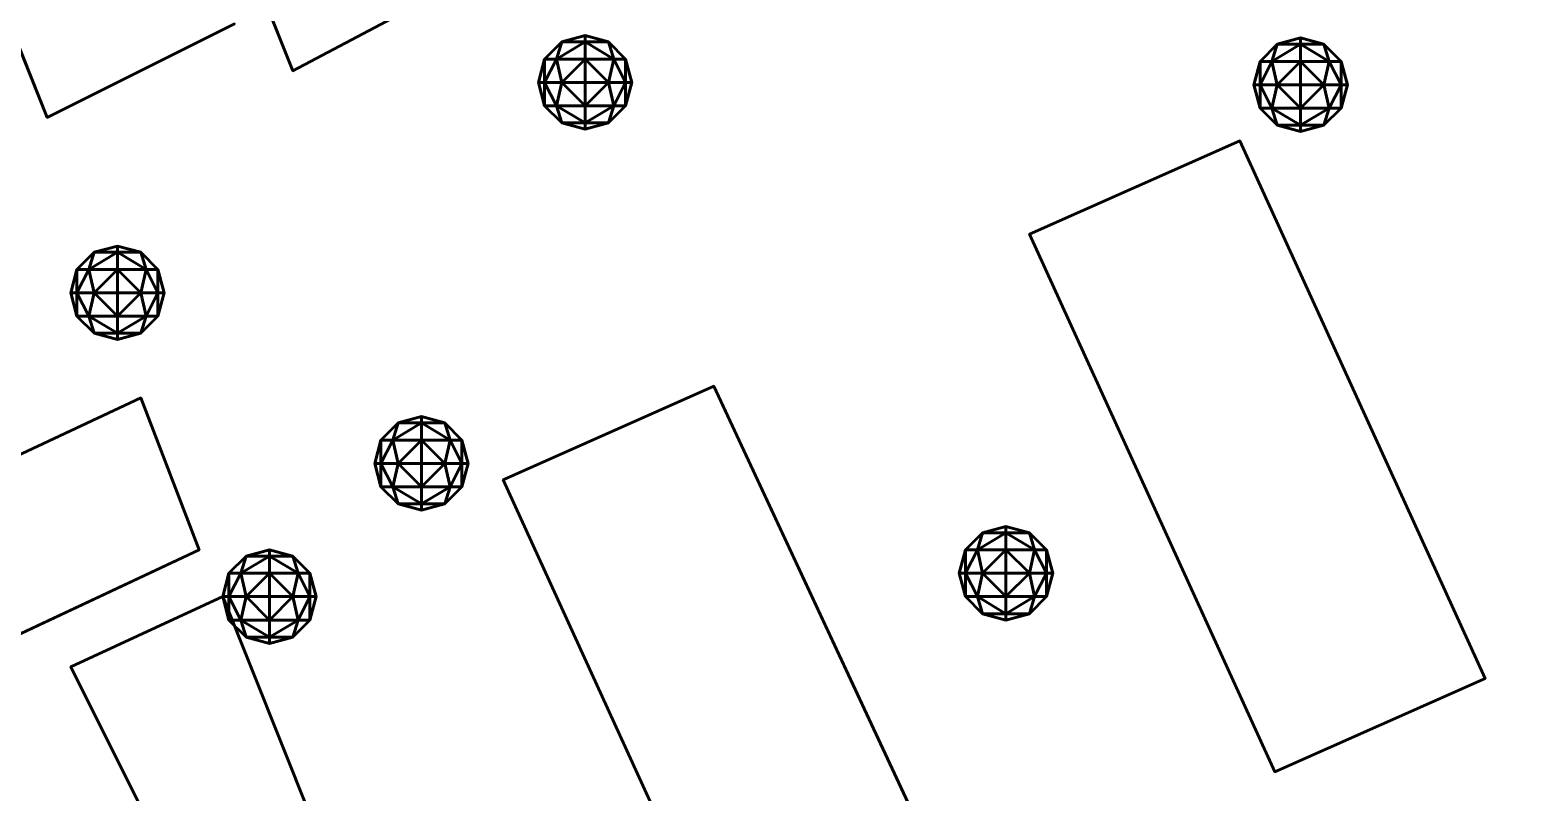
# Model space of a CAD drawing. Header units: metres. Extents: x -246 to 254, y -250 to 250.
# Drawn here: x 21.2 to 85, y -8.9 to 23.8 of the extents above; entities that cross this region are included whole.
import ezdxf

# ---------------------------------------------------------------- set-up
doc = ezdxf.new("R2010")
doc.units = ezdxf.units.M
doc.header["$LTSCALE"] = 5.08
doc.layers.add('一般', color=7, linetype='Continuous', lineweight=5)

# ---------------------------------------------------------------- blocks, each defined once
blk = doc.blocks.new('市街地地図 (3D)')
at = {"layer": '一般', "color": 31, "linetype": 'Continuous', "lineweight": 50}
for points in [[(-12.5, 75.5), (-12.5, 75.5, 4.5), (-4.5, 55.5, 4.5), (-4.5, 55.5)], [(4, 62.5), (4, 62.5, 5.7), (6, 57.5, 5.7), (6, 57.5)], [(6, 57.5), (6, 57.5, 5.7), (14.5, 62, 5.7), (14.5, 62)], [(-4.5, 55.5), (-4.5, 55.5, 4.5), (3.5, 59.5, 4.5), (3.5, 59.5)], [(-0.5, 43.5), (-0.5, 43.5, 5.4), (-16.5, 36, 5.4), (-16.5, 36)], [(2, 37), (2, 37, 5.4), (-0.5, 43.5, 5.4), (-0.5, 43.5)], [(-14, 29.5), (-14, 29.5, 5.4), (2, 37, 5.4), (2, 37)], [(3, 35), (3, 35, 5.1), (-3.5, 32, 5.1), (-3.5, 32)], [(8, 22.5), (8, 22.5, 5.1), (3, 35, 5.1), (3, 35)], [(-3.5, 32), (-3.5, 32, 5.1), (-0.5, 26, 5.1), (-0.5, 26)]]:
    blk.add_3dface(points, dxfattribs=at)
for points, invisible_edges in [([(-4, 68, 4.5), (-12.5, 75.5, 4.5), (-4.5, 55.5, 4.5), (-4, 68, 4.5)], 13), ([(-4, 68), (-12.5, 75.5), (-4.5, 55.5), (-4, 68)], 13), ([(-4.5, 55.5, 4.5), (3.5, 59.5, 4.5), (-4, 68, 4.5), (-4.5, 55.5, 4.5)], 14), ([(-4.5, 55.5), (3.5, 59.5), (-4, 68), (-4.5, 55.5)], 14), ([(8, 64.5, 5.7), (4, 62.5, 5.7), (6, 57.5, 5.7), (8, 64.5, 5.7)], 12), ([(8, 64.5), (4, 62.5), (6, 57.5), (8, 64.5)], 12), ([(8, 64.5, 5.7), (6, 57.5, 5.7), (14.5, 62, 5.7), (8, 64.5, 5.7)], 13), ([(8, 64.5), (6, 57.5), (14.5, 62), (8, 64.5)], 13), ([(-16.5, 36, 5.4), (-14, 29.5, 5.4), (2, 37, 5.4), (-0.5, 43.5, 5.4)], 8), ([(-16.5, 36), (-14, 29.5), (2, 37), (-0.5, 43.5)], 8), ([(3, 35, 5.1), (-0.5, 26, 5.1), (-3.5, 32, 5.1), (3, 35, 5.1)], 9), ([(3, 35), (-0.5, 26), (-3.5, 32), (3, 35)], 9), ([(3, 35, 5.1), (8, 22.5, 5.1), (-0.5, 26, 5.1), (3, 35, 5.1)], 14), ([(3, 35), (8, 22.5), (-0.5, 26), (3, 35)], 14)]:
    blk.add_3dface(points, dxfattribs=dict(at, invisible_edges=invisible_edges))
blk = doc.blocks.new('アーケイド (3D)')
at = {"layer": '一般', "color": 1}
blk.add_blockref('市街地地図 (3D)', (0, 0), dxfattribs=at)
blk = doc.blocks.new('NW4 (3D)')
at = {"layer": '一般', "color": 7, "linetype": 'Continuous', "lineweight": 50}
for points in [[(17.275, 58, -1.225), (16.768, 58), (17.5, 58.732)], [(16.768, 58), (17.275, 58, 1.225), (17.5, 58.732)], [(18.5, 58, -1.732), (17.275, 58, -1.225), (18.5, 58.732, -1)], [(18.5, 58.732, -1), (17.275, 58, -1.225), (17.5, 58.732)], [(17.5, 58.732), (17.275, 58, 1.225), (18.5, 58.732, 1)], [(17.275, 58, 1.225), (18.5, 58, 1.732), (18.5, 58.732, 1)], [(18.5, 58.732, -1), (17.5, 58.732), (18.5, 59)], [(17.5, 58.732), (18.5, 58.732, 1), (18.5, 59)], [(18.5, 58.732, 1), (19.5, 58.732), (18.5, 59)], [(19.5, 58.732), (18.5, 58.732, -1), (18.5, 59)], [(18.5, 58, 1.732), (19.725, 58, 1.225), (18.5, 58.732, 1)], [(18.5, 58.732, 1), (19.725, 58, 1.225), (19.5, 58.732)], [(19.5, 58.732), (19.725, 58, -1.225), (18.5, 58.732, -1)], [(19.725, 58, -1.225), (18.5, 58, -1.732), (18.5, 58.732, -1)], [(19.725, 58, 1.225), (20.232, 58), (19.5, 58.732)], [(20.232, 58), (19.725, 58, -1.225), (19.5, 58.732)], [(16.768, 57, -1), (16.5, 57), (16.768, 58)], [(16.5, 57), (16.768, 57, 1), (16.768, 58)], [(17.5, 57, -1.732), (16.768, 57, -1), (17.275, 58, -1.225)], [(17.275, 58, -1.225), (16.768, 57, -1), (16.768, 58)], [(16.768, 58), (16.768, 57, 1), (17.275, 58, 1.225)], [(16.768, 57, 1), (17.5, 57, 1.732), (17.275, 58, 1.225)], [(18.5, 58, -1.732), (17.5, 57, -1.732), (17.275, 58, -1.225)], [(17.275, 58, 1.225), (17.5, 57, 1.732), (18.5, 58, 1.732)], [(18.5, 57, -2), (17.5, 57, -1.732), (18.5, 58, -1.732)], [(17.5, 57, 1.732), (18.5, 57, 2), (18.5, 58, 1.732)], [(18.5, 57, 2), (19.5, 57, 1.732), (18.5, 58, 1.732)], [(18.5, 58, 1.732), (19.5, 57, 1.732), (19.725, 58, 1.225)], [(19.725, 58, -1.225), (19.5, 57, -1.732), (18.5, 58, -1.732)], [(19.5, 57, -1.732), (18.5, 57, -2), (18.5, 58, -1.732)], [(19.5, 57, 1.732), (20.232, 57, 1), (19.725, 58, 1.225)], [(20.232, 57, -1), (19.5, 57, -1.732), (19.725, 58, -1.225)], [(19.725, 58, 1.225), (20.232, 57, 1), (20.232, 58)], [(20.232, 58), (20.232, 57, -1), (19.725, 58, -1.225)], [(20.232, 57, 1), (20.5, 57), (20.232, 58)], [(20.5, 57), (20.232, 57, -1), (20.232, 58)], [(16.768, 57, -1), (16.768, 56), (16.5, 57)], [(16.5, 57), (16.768, 56), (16.768, 57, 1)], [(17.5, 57, -1.732), (17.275, 56, -1.225), (16.768, 57, -1)], [(17.275, 56, -1.225), (16.768, 56), (16.768, 57, -1)], [(16.768, 56), (17.275, 56, 1.225), (16.768, 57, 1)], [(16.768, 57, 1), (17.275, 56, 1.225), (17.5, 57, 1.732)], [(18.5, 56, -1.732), (17.275, 56, -1.225), (17.5, 57, -1.732)], [(17.275, 56, 1.225), (18.5, 56, 1.732), (17.5, 57, 1.732)], [(18.5, 57, -2), (18.5, 56, -1.732), (17.5, 57, -1.732)], [(17.5, 57, 1.732), (18.5, 56, 1.732), (18.5, 57, 2)], [(18.5, 57, 2), (18.5, 56, 1.732), (19.5, 57, 1.732)], [(18.5, 56, 1.732), (19.725, 56, 1.225), (19.5, 57, 1.732)], [(19.725, 56, -1.225), (18.5, 56, -1.732), (19.5, 57, -1.732)], [(19.5, 57, -1.732), (18.5, 56, -1.732), (18.5, 57, -2)], [(19.5, 57, 1.732), (19.725, 56, 1.225), (20.232, 57, 1)], [(20.232, 57, -1), (19.725, 56, -1.225), (19.5, 57, -1.732)], [(19.725, 56, 1.225), (20.232, 56), (20.232, 57, 1)], [(20.232, 56), (19.725, 56, -1.225), (20.232, 57, -1)], [(20.232, 57, 1), (20.232, 56), (20.5, 57)], [(20.5, 57), (20.232, 56), (20.232, 57, -1)], [(17.275, 56, -1.225), (17.5, 55.268), (16.768, 56)], [(16.768, 56), (17.5, 55.268), (17.275, 56, 1.225)], [(18.5, 56, -1.732), (18.5, 55.268, -1), (17.275, 56, -1.225)], [(18.5, 55.268, -1), (17.5, 55.268), (17.275, 56, -1.225)], [(17.5, 55.268), (18.5, 55.268, 1), (17.275, 56, 1.225)], [(17.275, 56, 1.225), (18.5, 55.268, 1), (18.5, 56, 1.732)], [(18.5, 56, 1.732), (18.5, 55.268, 1), (19.725, 56, 1.225)], [(18.5, 55.268, 1), (19.5, 55.268), (19.725, 56, 1.225)], [(19.5, 55.268), (18.5, 55.268, -1), (19.725, 56, -1.225)], [(19.725, 56, -1.225), (18.5, 55.268, -1), (18.5, 56, -1.732)], [(19.725, 56, 1.225), (19.5, 55.268), (20.232, 56)], [(20.232, 56), (19.5, 55.268), (19.725, 56, -1.225)], [(18.5, 55.268, -1), (18.5, 55), (17.5, 55.268)], [(17.5, 55.268), (18.5, 55), (18.5, 55.268, 1)], [(18.5, 55.268, 1), (18.5, 55), (19.5, 55.268)], [(19.5, 55.268), (18.5, 55), (18.5, 55.268, -1)], [(-2.725, 49, -1.225), (-3.232, 49), (-2.5, 49.732)], [(-3.232, 49), (-2.725, 49, 1.225), (-2.5, 49.732)], [(-1.5, 49, -1.732), (-2.725, 49, -1.225), (-1.5, 49.732, -1)], [(-1.5, 49.732, -1), (-2.725, 49, -1.225), (-2.5, 49.732)], [(-2.5, 49.732), (-2.725, 49, 1.225), (-1.5, 49.732, 1)], [(-2.725, 49, 1.225), (-1.5, 49, 1.732), (-1.5, 49.732, 1)], [(-1.5, 49.732, -1), (-2.5, 49.732), (-1.5, 50)], [(-2.5, 49.732), (-1.5, 49.732, 1), (-1.5, 50)], [(-1.5, 49.732, 1), (-0.5, 49.732), (-1.5, 50)], [(-0.5, 49.732), (-1.5, 49.732, -1), (-1.5, 50)], [(-1.5, 49, 1.732), (-0.275, 49, 1.225), (-1.5, 49.732, 1)], [(-1.5, 49.732, 1), (-0.275, 49, 1.225), (-0.5, 49.732)], [(-0.5, 49.732), (-0.275, 49, -1.225), (-1.5, 49.732, -1)], [(-0.275, 49, -1.225), (-1.5, 49, -1.732), (-1.5, 49.732, -1)], [(-0.275, 49, 1.225), (0.232, 49), (-0.5, 49.732)], [(0.232, 49), (-0.275, 49, -1.225), (-0.5, 49.732)], [(-3.232, 48, -1), (-3.5, 48), (-3.232, 49)], [(-3.5, 48), (-3.232, 48, 1), (-3.232, 49)], [(-2.5, 48, -1.732), (-3.232, 48, -1), (-2.725, 49, -1.225)], [(-2.725, 49, -1.225), (-3.232, 48, -1), (-3.232, 49)], [(-3.232, 49), (-3.232, 48, 1), (-2.725, 49, 1.225)], [(-3.232, 48, 1), (-2.5, 48, 1.732), (-2.725, 49, 1.225)], [(-1.5, 49, -1.732), (-2.5, 48, -1.732), (-2.725, 49, -1.225)], [(-2.725, 49, 1.225), (-2.5, 48, 1.732), (-1.5, 49, 1.732)], [(-1.5, 48, -2), (-2.5, 48, -1.732), (-1.5, 49, -1.732)], [(-2.5, 48, 1.732), (-1.5, 48, 2), (-1.5, 49, 1.732)], [(-1.5, 48, 2), (-0.5, 48, 1.732), (-1.5, 49, 1.732)], [(-1.5, 49, 1.732), (-0.5, 48, 1.732), (-0.275, 49, 1.225)], [(-0.275, 49, -1.225), (-0.5, 48, -1.732), (-1.5, 49, -1.732)], [(-0.5, 48, -1.732), (-1.5, 48, -2), (-1.5, 49, -1.732)], [(-0.5, 48, 1.732), (0.232, 48, 1), (-0.275, 49, 1.225)], [(0.232, 48, -1), (-0.5, 48, -1.732), (-0.275, 49, -1.225)], [(-0.275, 49, 1.225), (0.232, 48, 1), (0.232, 49)], [(0.232, 49), (0.232, 48, -1), (-0.275, 49, -1.225)], [(0.232, 48, 1), (0.5, 48), (0.232, 49)], [(0.5, 48), (0.232, 48, -1), (0.232, 49)], [(-3.232, 48, -1), (-3.232, 47), (-3.5, 48)], [(-3.5, 48), (-3.232, 47), (-3.232, 48, 1)], [(-2.5, 48, -1.732), (-2.725, 47, -1.225), (-3.232, 48, -1)], [(-2.725, 47, -1.225), (-3.232, 47), (-3.232, 48, -1)], [(-3.232, 47), (-2.725, 47, 1.225), (-3.232, 48, 1)], [(-3.232, 48, 1), (-2.725, 47, 1.225), (-2.5, 48, 1.732)], [(-1.5, 47, -1.732), (-2.725, 47, -1.225), (-2.5, 48, -1.732)], [(-2.725, 47, 1.225), (-1.5, 47, 1.732), (-2.5, 48, 1.732)], [(-1.5, 48, -2), (-1.5, 47, -1.732), (-2.5, 48, -1.732)], [(-2.5, 48, 1.732), (-1.5, 47, 1.732), (-1.5, 48, 2)], [(-1.5, 48, 2), (-1.5, 47, 1.732), (-0.5, 48, 1.732)], [(-1.5, 47, 1.732), (-0.275, 47, 1.225), (-0.5, 48, 1.732)], [(-0.275, 47, -1.225), (-1.5, 47, -1.732), (-0.5, 48, -1.732)], [(-0.5, 48, -1.732), (-1.5, 47, -1.732), (-1.5, 48, -2)], [(-0.5, 48, 1.732), (-0.275, 47, 1.225), (0.232, 48, 1)], [(0.232, 48, -1), (-0.275, 47, -1.225), (-0.5, 48, -1.732)], [(-0.275, 47, 1.225), (0.232, 47), (0.232, 48, 1)], [(0.232, 47), (-0.275, 47, -1.225), (0.232, 48, -1)], [(0.232, 48, 1), (0.232, 47), (0.5, 48)], [(0.5, 48), (0.232, 47), (0.232, 48, -1)], [(-2.725, 47, -1.225), (-2.5, 46.268), (-3.232, 47)], [(-3.232, 47), (-2.5, 46.268), (-2.725, 47, 1.225)], [(-1.5, 47, -1.732), (-1.5, 46.268, -1), (-2.725, 47, -1.225)], [(-1.5, 46.268, -1), (-2.5, 46.268), (-2.725, 47, -1.225)], [(-2.5, 46.268), (-1.5, 46.268, 1), (-2.725, 47, 1.225)], [(-2.725, 47, 1.225), (-1.5, 46.268, 1), (-1.5, 47, 1.732)], [(-1.5, 47, 1.732), (-1.5, 46.268, 1), (-0.275, 47, 1.225)], [(-1.5, 46.268, 1), (-0.5, 46.268), (-0.275, 47, 1.225)], [(-0.5, 46.268), (-1.5, 46.268, -1), (-0.275, 47, -1.225)], [(-0.275, 47, -1.225), (-1.5, 46.268, -1), (-1.5, 47, -1.732)], [(-0.275, 47, 1.225), (-0.5, 46.268), (0.232, 47)], [(0.232, 47), (-0.5, 46.268), (-0.275, 47, -1.225)], [(-1.5, 46.268, -1), (-1.5, 46), (-2.5, 46.268)], [(-2.5, 46.268), (-1.5, 46), (-1.5, 46.268, 1)], [(-1.5, 46.268, 1), (-1.5, 46), (-0.5, 46.268)], [(-0.5, 46.268), (-1.5, 46), (-1.5, 46.268, -1)]]:
    blk.add_3dface(points, dxfattribs=at)
at = {"layer": '一般', "color": 4, "linetype": 'Continuous', "lineweight": 50}
for points in [[(47.875, 57.9, -1.225), (47.368, 57.9), (48.1, 58.632)], [(47.368, 57.9), (47.875, 57.9, 1.225), (48.1, 58.632)], [(49.1, 57.9, -1.732), (47.875, 57.9, -1.225), (49.1, 58.632, -1)], [(49.1, 58.632, -1), (47.875, 57.9, -1.225), (48.1, 58.632)], [(48.1, 58.632), (47.875, 57.9, 1.225), (49.1, 58.632, 1)], [(47.875, 57.9, 1.225), (49.1, 57.9, 1.732), (49.1, 58.632, 1)], [(49.1, 58.632, -1), (48.1, 58.632), (49.1, 58.9)], [(48.1, 58.632), (49.1, 58.632, 1), (49.1, 58.9)], [(49.1, 58.632, 1), (50.1, 58.632), (49.1, 58.9)], [(50.1, 58.632), (49.1, 58.632, -1), (49.1, 58.9)], [(49.1, 57.9, 1.732), (50.325, 57.9, 1.225), (49.1, 58.632, 1)], [(49.1, 58.632, 1), (50.325, 57.9, 1.225), (50.1, 58.632)], [(50.1, 58.632), (50.325, 57.9, -1.225), (49.1, 58.632, -1)], [(50.325, 57.9, -1.225), (49.1, 57.9, -1.732), (49.1, 58.632, -1)], [(50.325, 57.9, 1.225), (50.832, 57.9), (50.1, 58.632)], [(50.832, 57.9), (50.325, 57.9, -1.225), (50.1, 58.632)], [(47.368, 56.9, -1), (47.1, 56.9), (47.368, 57.9)], [(47.1, 56.9), (47.368, 56.9, 1), (47.368, 57.9)], [(48.1, 56.9, -1.732), (47.368, 56.9, -1), (47.875, 57.9, -1.225)], [(47.875, 57.9, -1.225), (47.368, 56.9, -1), (47.368, 57.9)], [(47.368, 57.9), (47.368, 56.9, 1), (47.875, 57.9, 1.225)], [(47.368, 56.9, 1), (48.1, 56.9, 1.732), (47.875, 57.9, 1.225)], [(49.1, 57.9, -1.732), (48.1, 56.9, -1.732), (47.875, 57.9, -1.225)], [(47.875, 57.9, 1.225), (48.1, 56.9, 1.732), (49.1, 57.9, 1.732)], [(49.1, 56.9, -2), (48.1, 56.9, -1.732), (49.1, 57.9, -1.732)], [(48.1, 56.9, 1.732), (49.1, 56.9, 2), (49.1, 57.9, 1.732)], [(49.1, 56.9, 2), (50.1, 56.9, 1.732), (49.1, 57.9, 1.732)], [(49.1, 57.9, 1.732), (50.1, 56.9, 1.732), (50.325, 57.9, 1.225)], [(50.325, 57.9, -1.225), (50.1, 56.9, -1.732), (49.1, 57.9, -1.732)], [(50.1, 56.9, -1.732), (49.1, 56.9, -2), (49.1, 57.9, -1.732)], [(50.1, 56.9, 1.732), (50.832, 56.9, 1), (50.325, 57.9, 1.225)], [(50.832, 56.9, -1), (50.1, 56.9, -1.732), (50.325, 57.9, -1.225)], [(50.325, 57.9, 1.225), (50.832, 56.9, 1), (50.832, 57.9)], [(50.832, 57.9), (50.832, 56.9, -1), (50.325, 57.9, -1.225)], [(50.832, 56.9, 1), (51.1, 56.9), (50.832, 57.9)], [(51.1, 56.9), (50.832, 56.9, -1), (50.832, 57.9)], [(47.368, 56.9, -1), (47.368, 55.9), (47.1, 56.9)], [(47.1, 56.9), (47.368, 55.9), (47.368, 56.9, 1)], [(48.1, 56.9, -1.732), (47.875, 55.9, -1.225), (47.368, 56.9, -1)], [(47.875, 55.9, -1.225), (47.368, 55.9), (47.368, 56.9, -1)], [(47.368, 55.9), (47.875, 55.9, 1.225), (47.368, 56.9, 1)], [(47.368, 56.9, 1), (47.875, 55.9, 1.225), (48.1, 56.9, 1.732)], [(49.1, 55.9, -1.732), (47.875, 55.9, -1.225), (48.1, 56.9, -1.732)], [(47.875, 55.9, 1.225), (49.1, 55.9, 1.732), (48.1, 56.9, 1.732)], [(49.1, 56.9, -2), (49.1, 55.9, -1.732), (48.1, 56.9, -1.732)], [(48.1, 56.9, 1.732), (49.1, 55.9, 1.732), (49.1, 56.9, 2)], [(49.1, 56.9, 2), (49.1, 55.9, 1.732), (50.1, 56.9, 1.732)], [(49.1, 55.9, 1.732), (50.325, 55.9, 1.225), (50.1, 56.9, 1.732)], [(50.325, 55.9, -1.225), (49.1, 55.9, -1.732), (50.1, 56.9, -1.732)], [(50.1, 56.9, -1.732), (49.1, 55.9, -1.732), (49.1, 56.9, -2)], [(50.1, 56.9, 1.732), (50.325, 55.9, 1.225), (50.832, 56.9, 1)], [(50.832, 56.9, -1), (50.325, 55.9, -1.225), (50.1, 56.9, -1.732)], [(50.325, 55.9, 1.225), (50.832, 55.9), (50.832, 56.9, 1)], [(50.832, 55.9), (50.325, 55.9, -1.225), (50.832, 56.9, -1)], [(50.832, 56.9, 1), (50.832, 55.9), (51.1, 56.9)], [(51.1, 56.9), (50.832, 55.9), (50.832, 56.9, -1)], [(47.875, 55.9, -1.225), (48.1, 55.168), (47.368, 55.9)], [(47.368, 55.9), (48.1, 55.168), (47.875, 55.9, 1.225)], [(49.1, 55.9, -1.732), (49.1, 55.168, -1), (47.875, 55.9, -1.225)], [(49.1, 55.168, -1), (48.1, 55.168), (47.875, 55.9, -1.225)], [(48.1, 55.168), (49.1, 55.168, 1), (47.875, 55.9, 1.225)], [(47.875, 55.9, 1.225), (49.1, 55.168, 1), (49.1, 55.9, 1.732)], [(49.1, 55.9, 1.732), (49.1, 55.168, 1), (50.325, 55.9, 1.225)], [(49.1, 55.168, 1), (50.1, 55.168), (50.325, 55.9, 1.225)], [(50.1, 55.168), (49.1, 55.168, -1), (50.325, 55.9, -1.225)], [(50.325, 55.9, -1.225), (49.1, 55.168, -1), (49.1, 55.9, -1.732)], [(50.325, 55.9, 1.225), (50.1, 55.168), (50.832, 55.9)], [(50.832, 55.9), (50.1, 55.168), (50.325, 55.9, -1.225)], [(49.1, 55.168, -1), (49.1, 54.9), (48.1, 55.168)], [(48.1, 55.168), (49.1, 54.9), (49.1, 55.168, 1)], [(49.1, 55.168, 1), (49.1, 54.9), (50.1, 55.168)], [(50.1, 55.168), (49.1, 54.9), (49.1, 55.168, -1)], [(11.5, 42.432, -1), (10.5, 42.432), (11.5, 42.7)], [(10.5, 42.432), (11.5, 42.432, 1), (11.5, 42.7)], [(11.5, 42.432, 1), (12.5, 42.432), (11.5, 42.7)], [(12.5, 42.432), (11.5, 42.432, -1), (11.5, 42.7)], [(10.275, 41.7, -1.225), (9.768, 41.7), (10.5, 42.432)], [(9.768, 41.7), (10.275, 41.7, 1.225), (10.5, 42.432)], [(11.5, 41.7, -1.732), (10.275, 41.7, -1.225), (11.5, 42.432, -1)], [(11.5, 42.432, -1), (10.275, 41.7, -1.225), (10.5, 42.432)], [(10.5, 42.432), (10.275, 41.7, 1.225), (11.5, 42.432, 1)], [(10.275, 41.7, 1.225), (11.5, 41.7, 1.732), (11.5, 42.432, 1)], [(11.5, 41.7, 1.732), (12.725, 41.7, 1.225), (11.5, 42.432, 1)], [(11.5, 42.432, 1), (12.725, 41.7, 1.225), (12.5, 42.432)], [(12.5, 42.432), (12.725, 41.7, -1.225), (11.5, 42.432, -1)], [(12.725, 41.7, -1.225), (11.5, 41.7, -1.732), (11.5, 42.432, -1)], [(12.725, 41.7, 1.225), (13.232, 41.7), (12.5, 42.432)], [(13.232, 41.7), (12.725, 41.7, -1.225), (12.5, 42.432)], [(9.768, 40.7, -1), (9.5, 40.7), (9.768, 41.7)], [(9.5, 40.7), (9.768, 40.7, 1), (9.768, 41.7)], [(10.5, 40.7, -1.732), (9.768, 40.7, -1), (10.275, 41.7, -1.225)], [(10.275, 41.7, -1.225), (9.768, 40.7, -1), (9.768, 41.7)], [(9.768, 41.7), (9.768, 40.7, 1), (10.275, 41.7, 1.225)], [(9.768, 40.7, 1), (10.5, 40.7, 1.732), (10.275, 41.7, 1.225)], [(11.5, 41.7, -1.732), (10.5, 40.7, -1.732), (10.275, 41.7, -1.225)], [(10.275, 41.7, 1.225), (10.5, 40.7, 1.732), (11.5, 41.7, 1.732)], [(11.5, 40.7, -2), (10.5, 40.7, -1.732), (11.5, 41.7, -1.732)], [(10.5, 40.7, 1.732), (11.5, 40.7, 2), (11.5, 41.7, 1.732)], [(11.5, 40.7, 2), (12.5, 40.7, 1.732), (11.5, 41.7, 1.732)], [(11.5, 41.7, 1.732), (12.5, 40.7, 1.732), (12.725, 41.7, 1.225)], [(12.725, 41.7, -1.225), (12.5, 40.7, -1.732), (11.5, 41.7, -1.732)], [(12.5, 40.7, -1.732), (11.5, 40.7, -2), (11.5, 41.7, -1.732)], [(12.5, 40.7, 1.732), (13.232, 40.7, 1), (12.725, 41.7, 1.225)], [(13.232, 40.7, -1), (12.5, 40.7, -1.732), (12.725, 41.7, -1.225)], [(12.725, 41.7, 1.225), (13.232, 40.7, 1), (13.232, 41.7)], [(13.232, 41.7), (13.232, 40.7, -1), (12.725, 41.7, -1.225)], [(13.232, 40.7, 1), (13.5, 40.7), (13.232, 41.7)], [(13.5, 40.7), (13.232, 40.7, -1), (13.232, 41.7)], [(9.768, 40.7, -1), (9.768, 39.7), (9.5, 40.7)], [(9.5, 40.7), (9.768, 39.7), (9.768, 40.7, 1)], [(10.5, 40.7, -1.732), (10.275, 39.7, -1.225), (9.768, 40.7, -1)], [(10.275, 39.7, -1.225), (9.768, 39.7), (9.768, 40.7, -1)], [(9.768, 39.7), (10.275, 39.7, 1.225), (9.768, 40.7, 1)], [(9.768, 40.7, 1), (10.275, 39.7, 1.225), (10.5, 40.7, 1.732)], [(11.5, 39.7, -1.732), (10.275, 39.7, -1.225), (10.5, 40.7, -1.732)], [(10.275, 39.7, 1.225), (11.5, 39.7, 1.732), (10.5, 40.7, 1.732)], [(11.5, 40.7, -2), (11.5, 39.7, -1.732), (10.5, 40.7, -1.732)], [(10.5, 40.7, 1.732), (11.5, 39.7, 1.732), (11.5, 40.7, 2)], [(11.5, 40.7, 2), (11.5, 39.7, 1.732), (12.5, 40.7, 1.732)], [(11.5, 39.7, 1.732), (12.725, 39.7, 1.225), (12.5, 40.7, 1.732)], [(12.725, 39.7, -1.225), (11.5, 39.7, -1.732), (12.5, 40.7, -1.732)], [(12.5, 40.7, -1.732), (11.5, 39.7, -1.732), (11.5, 40.7, -2)], [(12.5, 40.7, 1.732), (12.725, 39.7, 1.225), (13.232, 40.7, 1)], [(13.232, 40.7, -1), (12.725, 39.7, -1.225), (12.5, 40.7, -1.732)], [(12.725, 39.7, 1.225), (13.232, 39.7), (13.232, 40.7, 1)], [(13.232, 39.7), (12.725, 39.7, -1.225), (13.232, 40.7, -1)], [(13.232, 40.7, 1), (13.232, 39.7), (13.5, 40.7)], [(13.5, 40.7), (13.232, 39.7), (13.232, 40.7, -1)], [(10.275, 39.7, -1.225), (10.5, 38.968), (9.768, 39.7)], [(9.768, 39.7), (10.5, 38.968), (10.275, 39.7, 1.225)], [(11.5, 39.7, -1.732), (11.5, 38.968, -1), (10.275, 39.7, -1.225)], [(11.5, 38.968, -1), (10.5, 38.968), (10.275, 39.7, -1.225)], [(10.5, 38.968), (11.5, 38.968, 1), (10.275, 39.7, 1.225)], [(10.275, 39.7, 1.225), (11.5, 38.968, 1), (11.5, 39.7, 1.732)], [(11.5, 39.7, 1.732), (11.5, 38.968, 1), (12.725, 39.7, 1.225)], [(11.5, 38.968, 1), (12.5, 38.968), (12.725, 39.7, 1.225)], [(12.5, 38.968), (11.5, 38.968, -1), (12.725, 39.7, -1.225)], [(12.725, 39.7, -1.225), (11.5, 38.968, -1), (11.5, 39.7, -1.732)], [(12.725, 39.7, 1.225), (12.5, 38.968), (13.232, 39.7)], [(13.232, 39.7), (12.5, 38.968), (12.725, 39.7, -1.225)], [(11.5, 38.968, -1), (11.5, 38.7), (10.5, 38.968)], [(10.5, 38.968), (11.5, 38.7), (11.5, 38.968, 1)], [(11.5, 38.968, 1), (11.5, 38.7), (12.5, 38.968)], [(12.5, 38.968), (11.5, 38.7), (11.5, 38.968, -1)], [(5, 36.732, -1), (4, 36.732), (5, 37)], [(4, 36.732), (5, 36.732, 1), (5, 37)], [(5, 36.732, 1), (6, 36.732), (5, 37)], [(6, 36.732), (5, 36.732, -1), (5, 37)], [(3.775, 36, -1.225), (3.268, 36), (4, 36.732)], [(3.268, 36), (3.775, 36, 1.225), (4, 36.732)], [(5, 36, -1.732), (3.775, 36, -1.225), (5, 36.732, -1)], [(5, 36.732, -1), (3.775, 36, -1.225), (4, 36.732)], [(4, 36.732), (3.775, 36, 1.225), (5, 36.732, 1)], [(3.775, 36, 1.225), (5, 36, 1.732), (5, 36.732, 1)], [(5, 36, 1.732), (6.225, 36, 1.225), (5, 36.732, 1)], [(5, 36.732, 1), (6.225, 36, 1.225), (6, 36.732)], [(6, 36.732), (6.225, 36, -1.225), (5, 36.732, -1)], [(6.225, 36, -1.225), (5, 36, -1.732), (5, 36.732, -1)], [(6.225, 36, 1.225), (6.732, 36), (6, 36.732)], [(6.732, 36), (6.225, 36, -1.225), (6, 36.732)], [(3.268, 35, -1), (3, 35), (3.268, 36)], [(3, 35), (3.268, 35, 1), (3.268, 36)], [(4, 35, -1.732), (3.268, 35, -1), (3.775, 36, -1.225)], [(3.775, 36, -1.225), (3.268, 35, -1), (3.268, 36)], [(3.268, 36), (3.268, 35, 1), (3.775, 36, 1.225)], [(3.268, 35, 1), (4, 35, 1.732), (3.775, 36, 1.225)], [(5, 36, -1.732), (4, 35, -1.732), (3.775, 36, -1.225)], [(3.775, 36, 1.225), (4, 35, 1.732), (5, 36, 1.732)], [(5, 35, -2), (4, 35, -1.732), (5, 36, -1.732)], [(4, 35, 1.732), (5, 35, 2), (5, 36, 1.732)], [(5, 35, 2), (6, 35, 1.732), (5, 36, 1.732)], [(5, 36, 1.732), (6, 35, 1.732), (6.225, 36, 1.225)], [(6.225, 36, -1.225), (6, 35, -1.732), (5, 36, -1.732)], [(6, 35, -1.732), (5, 35, -2), (5, 36, -1.732)], [(6, 35, 1.732), (6.732, 35, 1), (6.225, 36, 1.225)], [(6.732, 35, -1), (6, 35, -1.732), (6.225, 36, -1.225)], [(6.225, 36, 1.225), (6.732, 35, 1), (6.732, 36)], [(6.732, 36), (6.732, 35, -1), (6.225, 36, -1.225)], [(6.732, 35, 1), (7, 35), (6.732, 36)], [(7, 35), (6.732, 35, -1), (6.732, 36)], [(3.268, 35, -1), (3.268, 34), (3, 35)], [(3, 35), (3.268, 34), (3.268, 35, 1)], [(4, 35, -1.732), (3.775, 34, -1.225), (3.268, 35, -1)], [(3.775, 34, -1.225), (3.268, 34), (3.268, 35, -1)], [(3.268, 34), (3.775, 34, 1.225), (3.268, 35, 1)], [(3.268, 35, 1), (3.775, 34, 1.225), (4, 35, 1.732)], [(5, 34, -1.732), (3.775, 34, -1.225), (4, 35, -1.732)], [(3.775, 34, 1.225), (5, 34, 1.732), (4, 35, 1.732)], [(5, 35, -2), (5, 34, -1.732), (4, 35, -1.732)], [(4, 35, 1.732), (5, 34, 1.732), (5, 35, 2)], [(5, 35, 2), (5, 34, 1.732), (6, 35, 1.732)], [(5, 34, 1.732), (6.225, 34, 1.225), (6, 35, 1.732)], [(6.225, 34, -1.225), (5, 34, -1.732), (6, 35, -1.732)], [(6, 35, -1.732), (5, 34, -1.732), (5, 35, -2)], [(6, 35, 1.732), (6.225, 34, 1.225), (6.732, 35, 1)], [(6.732, 35, -1), (6.225, 34, -1.225), (6, 35, -1.732)], [(6.225, 34, 1.225), (6.732, 34), (6.732, 35, 1)], [(6.732, 34), (6.225, 34, -1.225), (6.732, 35, -1)], [(6.732, 35, 1), (6.732, 34), (7, 35)], [(7, 35), (6.732, 34), (6.732, 35, -1)], [(3.775, 34, -1.225), (4, 33.268), (3.268, 34)], [(3.268, 34), (4, 33.268), (3.775, 34, 1.225)], [(5, 34, -1.732), (5, 33.268, -1), (3.775, 34, -1.225)], [(5, 33.268, -1), (4, 33.268), (3.775, 34, -1.225)], [(4, 33.268), (5, 33.268, 1), (3.775, 34, 1.225)], [(3.775, 34, 1.225), (5, 33.268, 1), (5, 34, 1.732)], [(5, 34, 1.732), (5, 33.268, 1), (6.225, 34, 1.225)], [(5, 33.268, 1), (6, 33.268), (6.225, 34, 1.225)], [(6, 33.268), (5, 33.268, -1), (6.225, 34, -1.225)], [(6.225, 34, -1.225), (5, 33.268, -1), (5, 34, -1.732)], [(6.225, 34, 1.225), (6, 33.268), (6.732, 34)], [(6.732, 34), (6, 33.268), (6.225, 34, -1.225)], [(5, 33.268, -1), (5, 33), (4, 33.268)], [(4, 33.268), (5, 33), (5, 33.268, 1)], [(5, 33.268, 1), (5, 33), (6, 33.268)], [(6, 33.268), (5, 33), (5, 33.268, -1)]]:
    blk.add_3dface(points, dxfattribs=at)
at = {"layer": '一般', "color": 161, "linetype": 'Continuous', "lineweight": 50}
for points in [[(35.275, 37, -1.225), (34.768, 37), (35.5, 37.732)], [(34.768, 37), (35.275, 37, 1.225), (35.5, 37.732)], [(36.5, 37, -1.732), (35.275, 37, -1.225), (36.5, 37.732, -1)], [(36.5, 37.732, -1), (35.275, 37, -1.225), (35.5, 37.732)], [(35.5, 37.732), (35.275, 37, 1.225), (36.5, 37.732, 1)], [(35.275, 37, 1.225), (36.5, 37, 1.732), (36.5, 37.732, 1)], [(36.5, 37.732, -1), (35.5, 37.732), (36.5, 38)], [(35.5, 37.732), (36.5, 37.732, 1), (36.5, 38)], [(36.5, 37.732, 1), (37.5, 37.732), (36.5, 38)], [(37.5, 37.732), (36.5, 37.732, -1), (36.5, 38)], [(36.5, 37, 1.732), (37.725, 37, 1.225), (36.5, 37.732, 1)], [(36.5, 37.732, 1), (37.725, 37, 1.225), (37.5, 37.732)], [(37.5, 37.732), (37.725, 37, -1.225), (36.5, 37.732, -1)], [(37.725, 37, -1.225), (36.5, 37, -1.732), (36.5, 37.732, -1)], [(37.725, 37, 1.225), (38.232, 37), (37.5, 37.732)], [(38.232, 37), (37.725, 37, -1.225), (37.5, 37.732)], [(34.768, 36, -1), (34.5, 36), (34.768, 37)], [(34.5, 36), (34.768, 36, 1), (34.768, 37)], [(35.5, 36, -1.732), (34.768, 36, -1), (35.275, 37, -1.225)], [(35.275, 37, -1.225), (34.768, 36, -1), (34.768, 37)], [(34.768, 37), (34.768, 36, 1), (35.275, 37, 1.225)], [(34.768, 36, 1), (35.5, 36, 1.732), (35.275, 37, 1.225)], [(36.5, 37, -1.732), (35.5, 36, -1.732), (35.275, 37, -1.225)], [(35.275, 37, 1.225), (35.5, 36, 1.732), (36.5, 37, 1.732)], [(36.5, 36, -2), (35.5, 36, -1.732), (36.5, 37, -1.732)], [(35.5, 36, 1.732), (36.5, 36, 2), (36.5, 37, 1.732)], [(36.5, 36, 2), (37.5, 36, 1.732), (36.5, 37, 1.732)], [(36.5, 37, 1.732), (37.5, 36, 1.732), (37.725, 37, 1.225)], [(37.725, 37, -1.225), (37.5, 36, -1.732), (36.5, 37, -1.732)], [(37.5, 36, -1.732), (36.5, 36, -2), (36.5, 37, -1.732)], [(37.5, 36, 1.732), (38.232, 36, 1), (37.725, 37, 1.225)], [(38.232, 36, -1), (37.5, 36, -1.732), (37.725, 37, -1.225)], [(37.725, 37, 1.225), (38.232, 36, 1), (38.232, 37)], [(38.232, 37), (38.232, 36, -1), (37.725, 37, -1.225)], [(38.232, 36, 1), (38.5, 36), (38.232, 37)], [(38.5, 36), (38.232, 36, -1), (38.232, 37)], [(34.768, 36, -1), (34.768, 35), (34.5, 36)], [(34.5, 36), (34.768, 35), (34.768, 36, 1)], [(35.5, 36, -1.732), (35.275, 35, -1.225), (34.768, 36, -1)], [(35.275, 35, -1.225), (34.768, 35), (34.768, 36, -1)], [(34.768, 35), (35.275, 35, 1.225), (34.768, 36, 1)], [(34.768, 36, 1), (35.275, 35, 1.225), (35.5, 36, 1.732)], [(36.5, 35, -1.732), (35.275, 35, -1.225), (35.5, 36, -1.732)], [(35.275, 35, 1.225), (36.5, 35, 1.732), (35.5, 36, 1.732)], [(36.5, 36, -2), (36.5, 35, -1.732), (35.5, 36, -1.732)], [(35.5, 36, 1.732), (36.5, 35, 1.732), (36.5, 36, 2)], [(36.5, 36, 2), (36.5, 35, 1.732), (37.5, 36, 1.732)], [(36.5, 35, 1.732), (37.725, 35, 1.225), (37.5, 36, 1.732)], [(37.725, 35, -1.225), (36.5, 35, -1.732), (37.5, 36, -1.732)], [(37.5, 36, -1.732), (36.5, 35, -1.732), (36.5, 36, -2)], [(37.5, 36, 1.732), (37.725, 35, 1.225), (38.232, 36, 1)], [(38.232, 36, -1), (37.725, 35, -1.225), (37.5, 36, -1.732)], [(37.725, 35, 1.225), (38.232, 35), (38.232, 36, 1)], [(38.232, 35), (37.725, 35, -1.225), (38.232, 36, -1)], [(38.232, 36, 1), (38.232, 35), (38.5, 36)], [(38.5, 36), (38.232, 35), (38.232, 36, -1)], [(35.275, 35, -1.225), (35.5, 34.268), (34.768, 35)], [(34.768, 35), (35.5, 34.268), (35.275, 35, 1.225)], [(36.5, 35, -1.732), (36.5, 34.268, -1), (35.275, 35, -1.225)], [(36.5, 34.268, -1), (35.5, 34.268), (35.275, 35, -1.225)], [(35.5, 34.268), (36.5, 34.268, 1), (35.275, 35, 1.225)], [(35.275, 35, 1.225), (36.5, 34.268, 1), (36.5, 35, 1.732)], [(36.5, 35, 1.732), (36.5, 34.268, 1), (37.725, 35, 1.225)], [(36.5, 34.268, 1), (37.5, 34.268), (37.725, 35, 1.225)], [(37.5, 34.268), (36.5, 34.268, -1), (37.725, 35, -1.225)], [(37.725, 35, -1.225), (36.5, 34.268, -1), (36.5, 35, -1.732)], [(37.725, 35, 1.225), (37.5, 34.268), (38.232, 35)], [(38.232, 35), (37.5, 34.268), (37.725, 35, -1.225)], [(36.5, 34.268, -1), (36.5, 34), (35.5, 34.268)], [(35.5, 34.268), (36.5, 34), (36.5, 34.268, 1)], [(36.5, 34.268, 1), (36.5, 34), (37.5, 34.268)], [(37.5, 34.268), (36.5, 34), (36.5, 34.268, -1)]]:
    blk.add_3dface(points, dxfattribs=at)
blk = doc.blocks.new('敷地 (3D)')
at = {"layer": '一般', "color": 19, "linetype": 'Continuous', "lineweight": 50}
for points in [[(-272.5, 285.5, 0.1), (227.5, 285.5, 0.1), (227.5, -214.5, 0.1), (-272.5, -214.5, 0.1)], [(-272.5, 285.5), (227.5, 285.5), (227.5, -214.5), (-272.5, -214.5)]]:
    blk.add_3dface(points, dxfattribs=at)
blk = doc.blocks.new('高層建築・集合住宅 (3D)')
at = {"layer": '一般', "color": 172, "linetype": 'Continuous', "lineweight": 50}
for points in [[(46.5, 54.5), (46.5, 54.5, 18), (37.5, 50.5, 18), (37.5, 50.5)], [(57, 31.5), (57, 31.5, 18), (46.5, 54.5, 18), (46.5, 54.5)], [(37.5, 50.5), (37.5, 50.5, 18), (48, 27.5, 18), (48, 27.5)], [(24, 44), (24, 44, 18), (15, 40, 18), (15, 40)], [(34.5, 21.5), (34.5, 21.5, 18), (24, 44, 18), (24, 44)], [(15, 40), (15, 40, 18), (25.5, 17, 18), (25.5, 17)], [(48, 27.5), (48, 27.5, 18), (57, 31.5, 18), (57, 31.5)]]:
    blk.add_3dface(points, dxfattribs=at)
at = {"layer": '一般', "color": 172, "linetype": 'Continuous', "lineweight": 50, "invisible_edges": 8}
for points in [[(37.5, 50.5, 18), (48, 27.5, 18), (57, 31.5, 18), (46.5, 54.5, 18)], [(37.5, 50.5), (48, 27.5), (57, 31.5), (46.5, 54.5)], [(15, 40, 18), (25.5, 17, 18), (34.5, 21.5, 18), (24, 44, 18)], [(15, 40), (25.5, 17), (34.5, 21.5), (24, 44)]]:
    blk.add_3dface(points, dxfattribs=at)
at = {"layer": '一般', "color": 7}
for name, p in [('敷地 (3D)', (0, 0)), ('アーケイド (3D)', (0, 0, 2.4)), ('市街地地図 (3D)', (0, 0)), ('NW4 (3D)', (0, 0, 2))]:
    blk.add_blockref(name, p, dxfattribs=at)
at = {"layer": '一般', "color": 1}
for name, p in [('アーケイド (3D)', (0, 0, 2.4)), ('市街地地図 (3D)', (0, 0)), ('アーケイド (3D)', (0, 0, 2.4)), ('市街地地図 (3D)', (0, 0))]:
    blk.add_blockref(name, p, dxfattribs=at)
at = {"layer": '一般', "color": 31}
for name, p in [('アーケイド (3D)', (0, 0, 2.4)), ('市街地地図 (3D)', (0, 0))]:
    blk.add_blockref(name, p, dxfattribs=at)

msp = doc.modelspace()

# ---------------------------------------------------------------- block references
at = {"layer": '一般', "color": 7}
for name, p in [('高層建築・集合住宅 (3D)', (26.5, -35.5)), ('アーケイド (3D)', (26.5, -35.5, 2.4)), ('市街地地図 (3D)', (26.5, -35.5))]:
    msp.add_blockref(name, p, dxfattribs=at)

doc.saveas('drawing.dxf')
